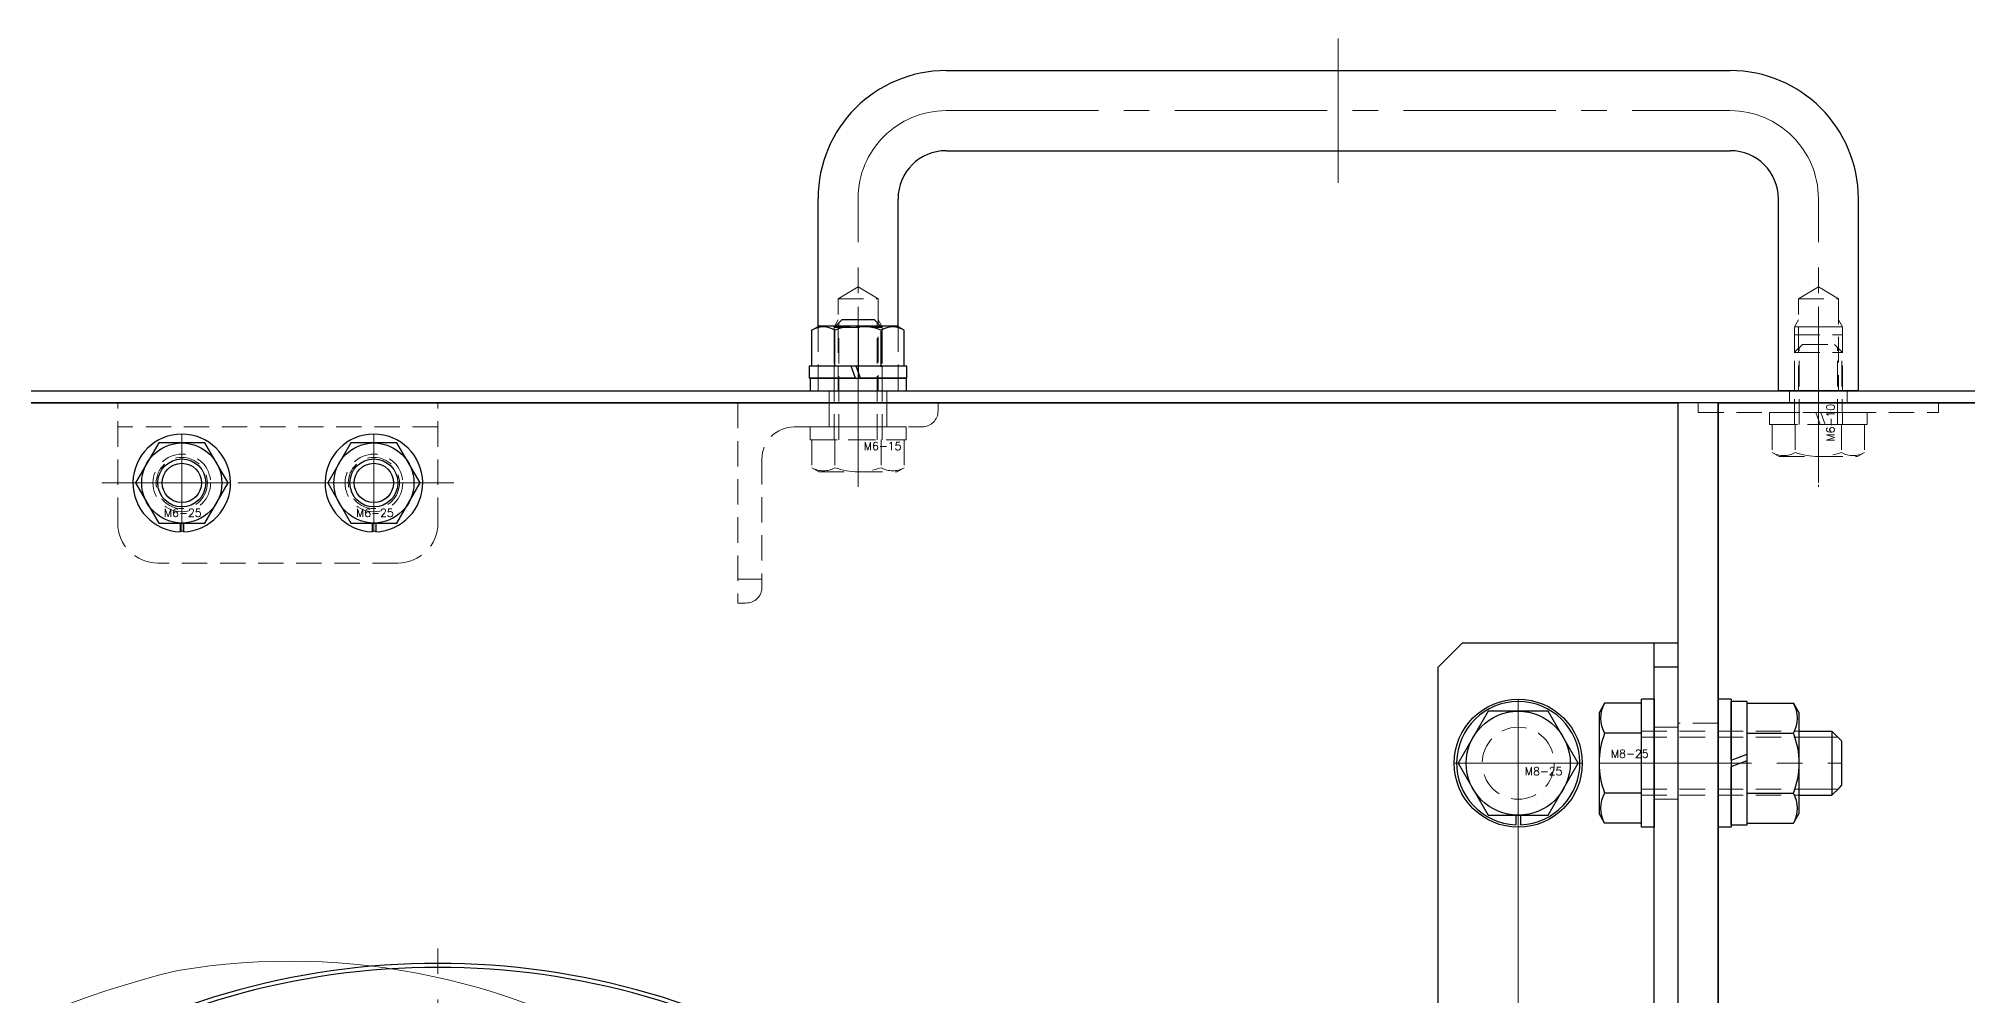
# Model space of a CAD drawing. Header units: millimetres. Extents: x 0 to 10987, y 0 to 7892.
# Drawn here: x 1672.1 to 1913.2, y 2429.9 to 2549.4 of the extents above; entities that cross this region are included whole.
import ezdxf

# ---------------------------------------------------------------- set-up
doc = ezdxf.new("R2010")
doc.units = ezdxf.units.MM
doc.linetypes.add('CENTER2', pattern=[28.575, 19.05, -3.175, 3.175, -3.175])
doc.linetypes.add('HIDDEN2', pattern=[4.7625, 3.175, -1.5875])
for name, color, linetype, lineweight in [('01_外形線', 7, 'Continuous', 25), ('02_細線', 5, 'Continuous', 13), ('03_かくれ線', 6, 'HIDDEN2', 13), ('04_中心線', 1, 'CENTER2', 9)]:
    doc.layers.add(name, color=color, linetype=linetype, lineweight=lineweight)
doc.layers.add('10_DRAFT', color=8, linetype='Continuous', lineweight=0, plot=False)
doc.styles.add('KSS_TXT', font='txt.shx', dxfattribs={"bigfont": 'extfont2.shx'})

msp = doc.modelspace()

# ---------------------------------------------------------------- linework, layer by layer
at = {"layer": '01_外形線'}
for p, q in [((1785.532, 2545.432), (1883.532, 2545.432)), ((1785.532, 2535.432), (1883.532, 2535.432)), ((1769.532, 2513.475), (1769.532, 2529.432)), ((1779.532, 2513.475), (1779.532, 2529.432)), ((1889.532, 2505.433), (1889.532, 2529.432)), ((1899.532, 2505.433), (1899.532, 2529.432)), ((1771.732, 2513.533), (1772.532, 2514.333)), ((1772.532, 2514.333), (1776.532, 2514.333)), ((1777.332, 2513.533), (1776.532, 2514.333)), ((1768.759, 2513.029), (1769.632, 2513.533)), ((1768.759, 2508.533), (1768.759, 2513.029)), ((1779.432, 2513.533), (1769.632, 2513.533)), ((1771.646, 2508.533), (1771.646, 2513.029)), ((1774.532, 2513.533), (1774.532, 2508.533)), ((1774.532, 2513.433), (1774.532, 2508.433)), ((1777.419, 2508.433), (1777.419, 2512.929)), ((1780.306, 2513.029), (1779.432, 2513.533)), ((1780.306, 2508.533), (1780.306, 2513.029)), ((1773.686, 2508.533), (1768.432, 2508.533)), ((1768.432, 2508.533), (1768.432, 2507.033)), ((1774.232, 2507.033), (1768.432, 2507.033)), ((1768.532, 2507.033), (1780.532, 2507.033)), ((1768.532, 2507.033), (1768.532, 2505.433)), ((1780.306, 2508.533), (1768.759, 2508.533)), ((1774.232, 2507.033), (1773.686, 2508.533)), ((1780.632, 2508.533), (1774.286, 2508.533)), ((1774.832, 2507.033), (1774.286, 2508.533)), ((1774.532, 2508.533), (1774.532, 2507.033)), ((1780.632, 2507.033), (1774.832, 2507.033)), ((1780.532, 2507.033), (1780.532, 2505.433)), ((1780.632, 2507.033), (1780.632, 2508.533)), ((1555.032, 2505.433), (2117.032, 2505.433)), ((1768.532, 2505.433), (1780.532, 2505.433)), ((1899.532, 2505.433), (1889.532, 2505.433)), ((2117.032, 2503.933), (1555.032, 2503.933)), ((1557.032, 2503.933), (1877.032, 2503.933)), ((1882.032, 2503.933), (1877.032, 2503.933)), ((1877.032, 2382.433), (1877.032, 2503.933)), ((1877.032, 2382.433), (1877.032, 2503.933)), ((1882.032, 2382.433), (1882.032, 2503.933)), ((1882.032, 2503.933), (2277.032, 2503.933)), ((1882.032, 2503.933), (1882.032, 2382.433)), ((1687.146, 2498.933), (1684.259, 2493.933)), ((1692.919, 2498.933), (1687.146, 2498.933)), ((1695.806, 2493.933), (1692.919, 2498.933)), ((1711.146, 2498.933), (1708.259, 2493.933)), ((1716.919, 2498.933), (1711.146, 2498.933)), ((1719.806, 2493.933), (1716.919, 2498.933)), ((1684.259, 2493.933), (1687.146, 2488.933)), ((1692.919, 2488.933), (1695.806, 2493.933)), ((1708.259, 2493.933), (1711.146, 2488.933)), ((1716.919, 2488.933), (1719.806, 2493.933)), ((1687.146, 2488.933), (1692.919, 2488.933)), ((1689.807, 2488.933), (1689.807, 2487.837)), ((1690.257, 2488.933), (1690.257, 2487.837)), ((1711.146, 2488.933), (1716.919, 2488.933)), ((1713.807, 2488.933), (1713.807, 2487.837)), ((1714.257, 2488.933), (1714.257, 2487.837)), ((1847.032, 2470.933), (1850.032, 2473.933)), ((1877.032, 2473.933), (1850.032, 2473.933)), ((1874.032, 2382.433), (1874.032, 2473.933)), ((1877.032, 2382.433), (1877.032, 2473.933)), ((1847.032, 2382.781), (1847.032, 2470.933)), ((1877.032, 2470.933), (1874.032, 2470.933)), ((1867.828, 2466.439), (1867.132, 2465.233)), ((1872.432, 2466.439), (1867.828, 2466.439)), ((1872.432, 2450.933), (1872.432, 2466.933)), ((1874.032, 2466.933), (1872.432, 2466.933)), ((1872.432, 2451.428), (1872.432, 2466.439)), ((1874.032, 2466.933), (1874.032, 2450.933)), ((1882.032, 2450.933), (1882.032, 2466.933)), ((1883.632, 2466.933), (1882.032, 2466.933)), ((1883.632, 2466.933), (1883.632, 2450.933)), ((1883.632, 2459.333), (1883.632, 2466.633)), ((1885.632, 2466.633), (1883.632, 2466.633)), ((1885.632, 2460.061), (1885.632, 2466.633)), ((1885.632, 2451.428), (1885.632, 2466.439)), ((1885.632, 2466.439), (1891.407, 2466.439)), ((1891.407, 2466.439), (1892.132, 2465.183)), ((1853.279, 2465.433), (1849.527, 2458.933)), ((1860.785, 2465.433), (1853.279, 2465.433)), ((1864.538, 2458.933), (1860.785, 2465.433)), ((1867.132, 2465.233), (1867.132, 2452.633)), ((1892.132, 2452.683), (1892.132, 2465.183)), ((1872.432, 2462.686), (1867.828, 2462.686)), ((1885.632, 2462.686), (1891.407, 2462.686)), ((1892.132, 2462.933), (1896.232, 2462.933)), ((1896.232, 2462.933), (1896.232, 2454.933)), ((1896.232, 2462.933), (1897.132, 2462.033)), ((1897.132, 2462.033), (1897.432, 2461.733)), ((1897.432, 2461.733), (1897.432, 2456.133)), ((1849.527, 2458.933), (1853.279, 2452.433)), ((1860.785, 2452.433), (1864.538, 2458.933)), ((1883.632, 2459.333), (1885.632, 2460.061)), ((1883.632, 2458.533), (1885.632, 2459.261)), ((1883.632, 2451.233), (1883.632, 2458.533)), ((1885.632, 2451.233), (1885.632, 2459.261)), ((1897.132, 2455.833), (1897.432, 2456.133)), ((1872.432, 2455.18), (1867.828, 2455.18)), ((1885.632, 2455.18), (1891.407, 2455.18)), ((1892.132, 2454.933), (1896.232, 2454.933)), ((1896.232, 2454.933), (1897.132, 2455.833)), ((1853.279, 2452.433), (1860.785, 2452.433)), ((1856.732, 2452.433), (1856.732, 2451.239)), ((1857.332, 2452.433), (1857.332, 2451.239)), ((1867.828, 2451.428), (1867.132, 2452.633)), ((1872.432, 2451.428), (1867.828, 2451.428)), ((1883.632, 2451.233), (1885.632, 2451.233)), ((1885.632, 2451.428), (1891.407, 2451.428)), ((1891.407, 2451.428), (1892.132, 2452.683)), ((1874.032, 2450.933), (1872.432, 2450.933)), ((1883.632, 2450.933), (1882.032, 2450.933))]:
    msp.add_line(p, q, dxfattribs=at)
for centre, radius in [((1690.032, 2493.933), 5), ((1714.032, 2493.933), 5), ((1690.032, 2493.933), 3), ((1690.032, 2493.933), 2.458), ((1714.032, 2493.933), 3), ((1714.032, 2493.933), 2.458), ((1857.032, 2458.933), 8), ((1857.032, 2458.933), 6.5)]:
    msp.add_circle(centre, radius, dxfattribs=at)
for centre, radius, start, end in [((1785.532, 2529.432), 16, 90, 180), ((1883.532, 2529.432), 16, 360, 90), ((1785.532, 2529.432), 6, 90, 180), ((1883.532, 2529.432), 6, 360, 90), ((1770.202, 2510.529), 2.887, 60.00001, 119.99999), ((1774.532, 2505.019), 8.514, 70.18087, 109.81913), ((1778.862, 2510.529), 2.887, 60.00001, 119.99999), ((1690.032, 2493.933), 6.1, 272.11385, 267.88615), ((1714.032, 2493.933), 6.1, 272.11385, 267.88615), ((1690.032, 2493.933), 6, 267.88615, 272.1491), ((1714.032, 2493.933), 6, 267.88615, 272.1491), ((1857.032, 2458.933), 7.7, 272.23287, 267.76713), ((1871.078, 2464.562), 3.753, 150.00001, 209.99999), ((1888.157, 2464.562), 3.753, 330.00001, 29.99999), ((1877.597, 2458.933), 10.465, 158.98558, 201.01442), ((1882.056, 2458.933), 10.077, 338.13461, 21.86539), ((1871.078, 2453.304), 3.753, 150.00001, 209.99999), ((1888.157, 2453.304), 3.753, 330.00001, 29.99999), ((1722.032, 2338.933), 95, 57.3631, 122.6369), ((1722.032, 2338.933), 94.5, 57.83956, 122.16044)]:
    msp.add_arc(centre, radius, start, end, dxfattribs=at)
at = {"layer": '02_細線'}
for p, q in [((1772.132, 2513.933), (1772.132, 2513.533)), ((1776.932, 2513.933), (1776.932, 2513.533)), ((1892.132, 2462.183), (1896.982, 2462.183)), ((1892.132, 2455.683), (1896.982, 2455.683))]:
    msp.add_line(p, q, dxfattribs=at)
at = {"layer": '03_かくれ線'}
for p, q in [((1772.032, 2516.933), (1774.532, 2518.435)), ((1772.032, 2505.433), (1772.032, 2516.933)), ((1772.032, 2516.933), (1777.032, 2516.933)), ((1774.532, 2518.435), (1777.032, 2516.933)), ((1777.032, 2516.933), (1777.032, 2505.433)), ((1892.032, 2516.933), (1894.532, 2518.435)), ((1892.032, 2505.433), (1892.032, 2516.933)), ((1892.032, 2516.933), (1897.032, 2516.933)), ((1894.532, 2518.435), (1897.032, 2516.933)), ((1897.032, 2516.933), (1897.032, 2505.433)), ((1771.532, 2513.433), (1772.032, 2514.299)), ((1777.532, 2513.433), (1777.032, 2514.299)), ((1891.532, 2513.433), (1892.032, 2514.299)), ((1897.532, 2513.433), (1897.032, 2514.299)), ((1769.532, 2513.475), (1769.532, 2505.433)), ((1771.532, 2513.333), (1771.732, 2513.533)), ((1771.532, 2505.433), (1771.532, 2513.433)), ((1777.532, 2513.433), (1771.532, 2513.433)), ((1771.532, 2513.333), (1777.532, 2513.333)), ((1771.532, 2499.333), (1771.532, 2513.333)), ((1772.132, 2499.333), (1772.132, 2513.533)), ((1776.932, 2499.333), (1776.932, 2513.533)), ((1777.532, 2513.333), (1777.332, 2513.533)), ((1777.532, 2505.433), (1777.532, 2513.433)), ((1777.532, 2499.333), (1777.532, 2513.333)), ((1779.532, 2513.475), (1779.532, 2505.433)), ((1891.532, 2505.433), (1891.532, 2513.433)), ((1897.532, 2513.433), (1891.532, 2513.433)), ((1891.532, 2512.433), (1897.532, 2512.433)), ((1892.532, 2513.433), (1896.532, 2513.433)), ((1897.532, 2505.433), (1897.532, 2513.433)), ((1891.533, 2510.234), (1891.733, 2510.434)), ((1891.533, 2510.234), (1897.533, 2510.234)), ((1891.533, 2501.234), (1891.533, 2510.234)), ((1891.733, 2510.434), (1892.533, 2511.234)), ((1892.133, 2501.234), (1892.133, 2510.834)), ((1892.133, 2510.834), (1892.133, 2510.434)), ((1892.533, 2511.234), (1896.533, 2511.234)), ((1897.333, 2510.434), (1896.533, 2511.234)), ((1896.933, 2501.234), (1896.933, 2510.834)), ((1896.933, 2510.834), (1896.933, 2510.434)), ((1897.533, 2510.234), (1897.333, 2510.434)), ((1897.533, 2501.234), (1897.433, 2510.334)), ((1774.532, 2495.933), (1774.532, 2508.933)), ((1770.932, 2505.433), (1770.932, 2503.933)), ((1770.932, 2503.433), (1770.932, 2505.433)), ((1770.932, 2503.433), (1770.932, 2505.433)), ((1770.932, 2503.933), (1770.932, 2505.433)), ((1778.132, 2505.433), (1778.132, 2503.933)), ((1778.132, 2503.433), (1778.132, 2505.433)), ((1778.132, 2503.433), (1778.132, 2505.433)), ((1778.132, 2503.933), (1778.132, 2505.433)), ((1890.932, 2505.433), (1890.932, 2503.933)), ((1890.932, 2503.933), (1890.932, 2505.433)), ((1890.932, 2503.933), (1890.932, 2505.433)), ((1898.132, 2505.433), (1898.132, 2503.933)), ((1898.132, 2503.933), (1898.132, 2505.433)), ((1898.132, 2503.933), (1898.132, 2505.433)), ((1682.032, 2488.933), (1682.032, 2503.933)), ((1682.032, 2503.933), (1722.032, 2503.933)), ((1722.032, 2488.933), (1722.032, 2503.933)), ((1759.532, 2503.933), (1759.532, 2478.933)), ((1759.532, 2503.933), (1784.532, 2503.933)), ((1770.932, 2500.933), (1770.932, 2503.933)), ((1778.132, 2500.933), (1778.132, 2503.933)), ((1784.532, 2503.933), (1784.532, 2502.933)), ((1888.433, 2502.734), (1894.233, 2502.734)), ((1888.433, 2502.734), (1888.433, 2501.234)), ((1900.533, 2502.734), (1888.533, 2502.734)), ((1888.759, 2502.734), (1900.306, 2502.734)), ((1894.233, 2502.734), (1894.779, 2501.234)), ((1894.833, 2502.734), (1900.633, 2502.734)), ((1894.833, 2502.734), (1895.379, 2501.234)), ((1900.633, 2501.234), (1900.633, 2502.734)), ((1722.032, 2500.933), (1682.032, 2500.933)), ((1766.532, 2500.933), (1782.532, 2500.933)), ((1768.532, 2500.933), (1780.532, 2500.933)), ((1768.532, 2500.933), (1768.532, 2499.333)), ((1780.532, 2500.933), (1780.532, 2499.333)), ((1888.433, 2501.234), (1894.779, 2501.234)), ((1888.759, 2501.234), (1888.759, 2497.739)), ((1888.759, 2501.234), (1900.306, 2501.234)), ((1891.646, 2501.234), (1891.646, 2497.739)), ((1895.379, 2501.234), (1900.633, 2501.234)), ((1897.42, 2501.234), (1897.42, 2497.739)), ((1900.306, 2501.234), (1900.306, 2497.739)), ((1690.032, 2488.933), (1690.032, 2498.933)), ((1714.032, 2488.933), (1714.032, 2498.933)), ((1768.532, 2499.333), (1780.532, 2499.333)), ((1768.759, 2499.333), (1768.759, 2495.837)), ((1768.759, 2499.333), (1780.306, 2499.333)), ((1771.646, 2499.333), (1771.646, 2495.837)), ((1777.419, 2499.333), (1777.419, 2495.837)), ((1780.306, 2499.333), (1780.306, 2495.837)), ((1888.759, 2497.739), (1889.633, 2497.234)), ((1889.633, 2497.234), (1899.433, 2497.234)), ((1900.306, 2497.739), (1899.433, 2497.234)), ((1762.532, 2496.933), (1762.532, 2480.933)), ((1768.759, 2495.837), (1769.632, 2495.333)), ((1769.632, 2495.333), (1779.432, 2495.333)), ((1780.306, 2495.837), (1779.432, 2495.333)), ((1724.032, 2493.933), (1680.032, 2493.933)), ((1717.032, 2483.933), (1687.032, 2483.933)), ((1762.532, 2481.933), (1759.532, 2481.933)), ((1759.532, 2478.933), (1760.532, 2478.933)), ((1857.032, 2466.433), (1857.032, 2451.433)), ((1877.032, 2463.433), (1874.032, 2463.433)), ((1882.032, 2463.933), (1877.032, 2463.933)), ((1872.432, 2462.933), (1892.132, 2462.933)), ((1872.432, 2462.183), (1892.132, 2462.183)), ((1872.432, 2455.683), (1892.132, 2455.683)), ((1872.432, 2454.933), (1892.132, 2454.933)), ((1877.032, 2454.433), (1874.032, 2454.433))]:
    msp.add_line(p, q, dxfattribs=at)
msp.add_lwpolyline([(1879.534, 2502.734), (1909.532, 2502.734), (1909.531, 2503.933), (1879.533, 2503.933)], close=True, dxfattribs=at)
for centre, radius in [((1690.032, 2493.933), 3.6), ((1690.032, 2493.933), 3.2), ((1714.032, 2493.933), 3.6), ((1714.032, 2493.933), 3.2), ((1690.032, 2493.933), 2.458), ((1714.032, 2493.933), 2.458), ((1857.032, 2458.933), 4.5), ((1857.032, 2458.933), 4.5)]:
    msp.add_circle(centre, radius, dxfattribs=at)
for centre, radius, start, end in [((1782.532, 2502.933), 2, 270, 0), ((1766.532, 2496.933), 4, 90, 180), ((1890.203, 2500.239), 2.887, 240.00001, 299.99999), ((1894.533, 2505.749), 8.514, 250.18087, 289.81913), ((1898.863, 2500.239), 2.887, 240.00001, 299.99999), ((1770.202, 2498.337), 2.887, 240.00001, 299.99999), ((1774.532, 2503.847), 8.514, 250.18087, 289.81913), ((1778.862, 2498.337), 2.887, 240.00001, 299.99999), ((1687.032, 2488.933), 5, 180, 270), ((1717.032, 2488.933), 5, 270, 0), ((1760.532, 2480.933), 2, 270, 0)]:
    msp.add_arc(centre, radius, start, end, dxfattribs=at)
at = {"layer": '04_中心線'}
for p, q in [((1834.532, 2531.432), (1834.532, 2549.432)), ((1785.532, 2540.432), (1883.532, 2540.432)), ((1774.532, 2495.433), (1774.532, 2529.432)), ((1894.532, 2495.433), (1894.532, 2529.432)), ((1774.532, 2515.933), (1774.532, 2493.433)), ((1774.532, 2493.433), (1774.532, 2515.433)), ((1774.532, 2496.433), (1774.532, 2515.433)), ((1774.532, 2493.933), (1774.532, 2515.433)), ((1774.532, 2514.333), (1774.532, 2495.333)), ((1894.532, 2515.933), (1894.532, 2493.433)), ((1894.532, 2493.933), (1894.532, 2515.433)), ((1894.533, 2511.234), (1894.533, 2497.234)), ((1774.532, 2495.433), (1774.532, 2508.433)), ((1690.032, 2500.033), (1690.032, 2487.833)), ((1714.032, 2500.033), (1714.032, 2487.833)), ((1690.032, 2488.933), (1690.032, 2498.933)), ((1714.032, 2488.933), (1714.032, 2498.933)), ((1724.032, 2493.933), (1680.032, 2493.933)), ((1696.132, 2493.933), (1683.932, 2493.933)), ((1720.132, 2493.933), (1707.932, 2493.933)), ((1857.032, 2466.933), (1857.032, 2450.933)), ((1857.032, 2466.433), (1857.032, 2376.433)), ((1857.032, 2378.333), (1857.032, 2464.533)), ((1857.032, 2453.333), (1857.032, 2464.533)), ((1865.032, 2458.933), (1849.032, 2458.933)), ((1864.532, 2458.933), (1849.532, 2458.933)), ((1851.432, 2458.933), (1862.632, 2458.933)), ((1867.132, 2458.933), (1897.432, 2458.933)), ((1882.032, 2458.933), (1869.032, 2458.933)), ((1884.532, 2458.933), (1874.532, 2458.933)), ((1722.032, 2238.933), (1722.032, 2438.933))]:
    msp.add_line(p, q, dxfattribs=at)
for centre, start, end in [((1785.532, 2529.432), 90, 180), ((1883.532, 2529.432), 360, 90)]:
    msp.add_arc(centre, 11, start, end, dxfattribs=at)
at = {"layer": '10_DRAFT'}
msp.add_lwpolyline([(1627.863, 2395.264, -0.1578942), (1689.541, 2433.046, -0.1901217), (1750.737, 2419.944, -0.021453)], format="xyb", dxfattribs=at)

# ---------------------------------------------------------------- texts
at = {"layer": '03_かくれ線', "style": 'KSS_TXT'}
msp.add_text('M6-10', height=1, rotation=90, dxfattribs=at).set_placement((1896.56, 2499.096))
for s, p in [('M6-15', (1775.247, 2498.042)), ('M6-25', (1687.797, 2489.704)), ('M6-25', (1711.797, 2489.704)), ('M8-25', (1868.608, 2459.613)), ('M8-25', (1857.843, 2457.424))]:
    msp.add_text(s, height=1, dxfattribs=at).set_placement(p)

doc.saveas('drawing.dxf')
